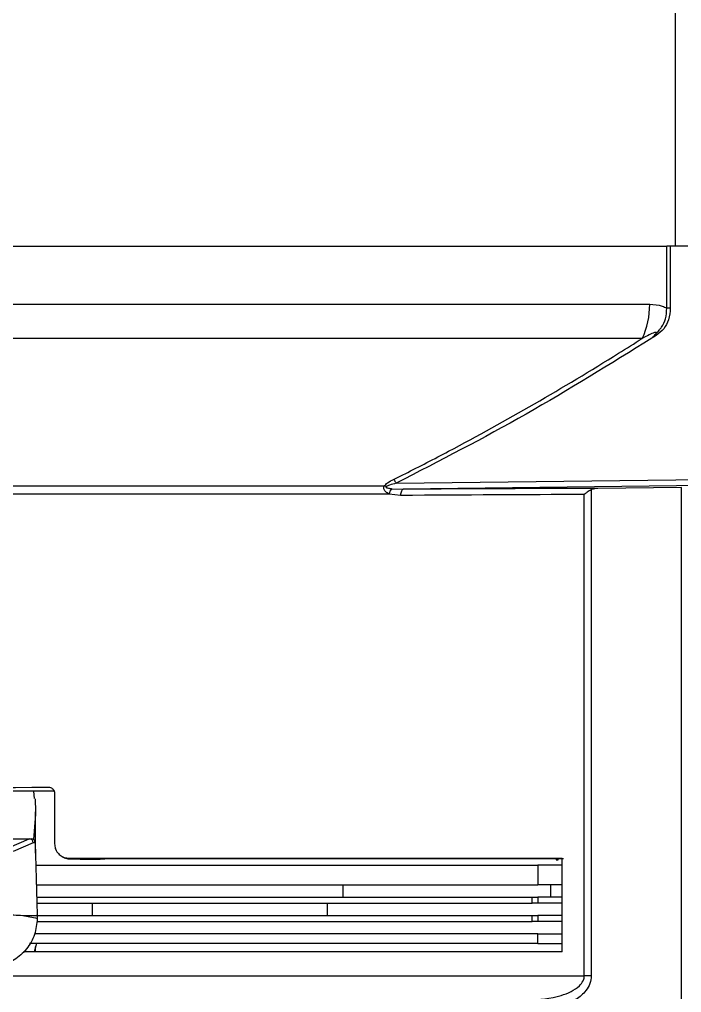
# Model space of a CAD drawing. Extents: x 7 to 135, y 1 to 99.
# Drawn here: x 57.778 to 59.398, y 10.952 to 13.335 of the extents above; entities that cross this region are included whole.
import ezdxf

# ---------------------------------------------------------------- set-up
doc = ezdxf.new("R2010")
doc.units = 0
doc.header["$MEASUREMENT"] = 0
doc.layers.add('OBJECT', color=7, linetype='CONTINUOUS')

msp = doc.modelspace()

# ---------------------------------------------------------------- linework, layer by layer
at = {"layer": 'OBJECT'}
for p, q in [((59.3837, 12.7794), (59.3837, 28.3434)), ((55.0305, 12.7794), (59.3622, 12.7794)), ((59.3622, 12.6281), (59.3622, 12.7794)), ((59.3709, 12.7794), (59.3622, 12.7794)), ((59.3709, 12.7794), (59.3709, 12.6281)), ((59.5161, 12.7794), (59.3709, 12.7794)), ((55.0305, 12.6374), (59.3205, 12.6374)), ((59.3709, 12.6281), (59.3622, 12.6281)), ((59.3021, 12.5537), (55.0906, 12.5537)), ((58.6997, 12.1992), (59.9635, 12.2148)), ((59.9637, 12.1998), (58.7173, 12.1845)), ((55.7218, 12.193), (58.6709, 12.193)), ((58.6889, 12.186), (58.7173, 12.1845)), ((59.1774, 12.1832), (59.1774, 10.9933)), ((59.3984, 12.1892), (59.1936, 12.1867)), ((59.3984, 10.8444), (59.3984, 12.1892)), ((58.6824, 12.1729), (55.7103, 12.1729)), ((58.7107, 12.1695), (58.6824, 12.1729)), ((59.1604, 10.9933), (59.1604, 12.1716)), ((57.864, 11.4454), (56.5286, 11.4454)), ((57.8145, 11.4278), (57.8133, 11.4454)), ((57.8638, 11.4403), (57.8638, 11.3165)), ((57.8161, 11.4266), (57.8174, 11.3947)), ((57.8174, 11.294), (57.8174, 11.3947)), ((57.6869, 11.3288), (57.8019, 11.3288)), ((57.7529, 11.3072), (57.802, 11.3288)), ((57.8118, 11.3193), (57.7628, 11.2977)), ((57.8019, 11.3288), (57.8067, 11.3288)), ((57.8167, 11.3193), (57.8118, 11.3193)), ((57.8167, 11.319), (57.8213, 11.1428)), ((57.8823, 11.2859), (57.8859, 11.284)), ((57.8992, 11.2813), (59.1064, 11.2813)), ((57.9026, 11.2794), (57.9158, 11.2794)), ((59.1095, 11.2794), (57.9872, 11.2794)), ((59.0912, 11.2794), (59.0912, 11.2772)), ((59.0962, 11.2772), (59.0962, 11.2793)), ((59.1064, 11.052), (59.1064, 11.2813)), ((57.8181, 11.2642), (59.0464, 11.2642)), ((59.0464, 11.2642), (59.0464, 11.2162)), ((59.1064, 11.2642), (59.0464, 11.2642)), ((57.8194, 11.2162), (59.0464, 11.2162)), ((58.5695, 11.2162), (58.5695, 11.1862)), ((59.1064, 11.2162), (59.0464, 11.2162)), ((59.0778, 11.2162), (59.0778, 11.1862)), ((57.8202, 11.1862), (59.0327, 11.1862)), ((59.0327, 11.1713), (59.0327, 11.1862)), ((59.0327, 11.1862), (59.0464, 11.1862)), ((59.0464, 11.1862), (59.0464, 11.1713)), ((59.1064, 11.1862), (59.0464, 11.1862)), ((57.8206, 11.1713), (59.0327, 11.1713)), ((57.9556, 11.1713), (57.9556, 11.1413)), ((58.5312, 11.1713), (58.5312, 11.1413)), ((59.0464, 11.1713), (59.0327, 11.1713)), ((59.1064, 11.1713), (59.0464, 11.1713)), ((57.7859, 11.1413), (57.8213, 11.1413)), ((57.8202, 11.1264), (59.0327, 11.1264)), ((57.8213, 11.1413), (59.0327, 11.1413)), ((57.8214, 11.1397), (57.8214, 11.1345)), ((59.0327, 11.1264), (59.0327, 11.1413)), ((59.0327, 11.1413), (59.0464, 11.1413)), ((59.0464, 11.1264), (59.0327, 11.1264)), ((59.0464, 11.1413), (59.0464, 11.1264)), ((59.1064, 11.1413), (59.0464, 11.1413)), ((59.1064, 11.1264), (59.0464, 11.1264)), ((59.0464, 11.0964), (57.8152, 11.0964)), ((59.0464, 11.0724), (59.0464, 11.0964)), ((59.0464, 11.0964), (59.1064, 11.0964)), ((59.0464, 11.0724), (57.8026, 11.0724)), ((57.8199, 11.0724), (57.8136, 11.052)), ((57.8174, 11.052), (57.8174, 11.0642)), ((59.0464, 11.0724), (59.1064, 11.0724)), ((59.1064, 11.052), (57.7877, 11.052)), ((57.6164, 10.9933), (59.1604, 10.9933)), ((59.1774, 10.9933), (59.1604, 10.9933))]:
    msp.add_line(p, q, dxfattribs=at)
at = {"layer": 'OBJECT', "flags": 128}
for points in [[(58.6997, 12.1992), (58.699, 12.2007), (58.6983, 12.2021), (58.6976, 12.2034), (58.697, 12.2047), (58.6963, 12.206), (58.6958, 12.2072), (58.6952, 12.2083), (58.6947, 12.2093)], [(58.7173, 12.1845), (58.716, 12.1841), (58.7147, 12.1832), (58.7136, 12.1818), (58.7126, 12.18), (58.7118, 12.1777), (58.7112, 12.1751), (58.7108, 12.1724), (58.7107, 12.1695)], [(57.8174, 11.3947), (57.8173, 11.3894), (57.8119, 11.3273)], [(57.8992, 11.2813), (57.9016, 11.2799), (57.9026, 11.2794)]]:
    msp.add_lwpolyline(points, dxfattribs=at)
at = {"layer": 'OBJECT'}
for centre, radius, start, end in [((59.134, 12.6344), 0.1865, 334.3816, 0.9227), ((58.6641, 12.1704), 0.0236, 60.7555, 73.3982), ((58.7073, 12.1687), 0.0252, 136.8847, 170.5814), ((57.8067, 11.3188), 0.01, 3, 90), ((57.8067, 11.3188), 0.01, 1.5, 3), ((57.7014, 11.1397), 0.12, 0.7501, 1.5), ((57.7014, 11.1397), 0.12, 0, 0.7501), ((57.7014, 11.1345), 0.12, 359.8086, 0)]:
    msp.add_arc(centre, radius, start, end, dxfattribs=at)
for centre, major_axis, ratio, start_param, end_param in [((57.1962, 12.1285), (3.375, 0.0417), 0.012341, 0.937306, 1.103098), ((57.1964, 12.1135), (3.36, 0.0417), 0.012396, 0.946333, 1.103096), ((57.1964, 11.5703), (3.36, 0), 0.034921, 4.517012, 4.907766), ((57.7786, 11.3188), (0.0253, 0.0094), 0.138337, 0.351347, 0.357701), ((57.8019, 11.3188), (-0.00206, 0.00979), 0.992047, 4.559084, 6.071166), ((57.1964, 11.3253), (3.345, 0), 0.017455, 5.314601, 5.316416), ((58.3147, 13.2038), (2.3412, 0), 0.904333, 4.484542, 4.500054)]:
    msp.add_ellipse(centre, major_axis=major_axis, ratio=ratio, start_param=start_param, end_param=end_param, dxfattribs=at)
for points, knots in [([(59.3205, 12.6374), (59.3309, 12.6368), (59.3453, 12.636), (59.3586, 12.6298), (59.3622, 12.6281)], [0, 0, 0, 0, 0.728146, 1, 1, 1, 1]), ([(59.3256, 12.5545), (59.3257, 12.5546), (59.3267, 12.5556), (59.3285, 12.5573), (59.3351, 12.5636), (59.3418, 12.5721), (59.3527, 12.5851), (59.3609, 12.6029), (59.3618, 12.6193), (59.3622, 12.6281)], [0, 0, 0, 0, 0.005238, 0.04814, 0.088429, 0.328099, 0.427197, 0.689719, 1, 1, 1, 1]), ([(59.3709, 12.6281), (59.3701, 12.6184), (59.3685, 12.6005), (59.3562, 12.5764), (59.3399, 12.5633), (59.3292, 12.5569), (59.3257, 12.5546), (59.3256, 12.5545)], [0, 0, 0, 0, 0.318689, 0.589416, 0.861965, 0.994845, 1, 1, 1, 1]), ([(59.3256, 12.5545), (59.2238, 12.4911), (59.02, 12.3641), (58.8066, 12.2543), (58.6997, 12.1992)], [0, 0, 0, 0, 0.499306, 1, 1, 1, 1]), ([(59.3256, 12.5545), (59.328, 12.5567), (59.3316, 12.56), (59.3353, 12.5643), (59.3368, 12.5665), (59.3371, 12.5676), (59.3371, 12.568), (59.3369, 12.5683), (59.3367, 12.5686), (59.3362, 12.5687), (59.3347, 12.5688), (59.3288, 12.5672), (59.3177, 12.562), (59.3079, 12.5568), (59.3021, 12.5537)], [0, 0, 0, 0, 0.170962, 0.25652, 0.29954, 0.3081, 0.316759, 0.322215, 0.327687, 0.335369, 0.349769, 0.411995, 0.657675, 1, 1, 1, 1]), ([(58.6947, 12.2093), (58.7037, 12.2137), (58.7485, 12.2359), (58.9353, 12.3322), (59.1283, 12.4441), (59.2829, 12.5416), (59.3021, 12.5537)], [0, 0, 0, 0, 0.042948, 0.214751, 0.902408, 1, 1, 1, 1]), ([(58.6709, 12.193), (58.6734, 12.1954), (58.6801, 12.202), (58.6891, 12.2065), (58.6947, 12.2093)], [0, 0, 0, 0, 0.370892, 1, 1, 1, 1]), ([(58.6997, 12.1992), (58.6942, 12.1979), (58.6858, 12.1958), (58.6782, 12.1922), (58.6756, 12.1909)], [0, 0, 0, 0, 0.657857, 1, 1, 1, 1]), ([(58.6824, 12.1729), (58.681, 12.1737), (58.6766, 12.1762), (58.6718, 12.1806), (58.6697, 12.1855), (58.6694, 12.1884), (58.6698, 12.1908), (58.6705, 12.1922), (58.6709, 12.193)], [0, 0, 0, 0, 0.181415, 0.559059, 0.708677, 0.80911, 0.904079, 1, 1, 1, 1]), ([(58.6756, 12.1909), (58.6755, 12.1908), (58.6753, 12.1907), (58.6751, 12.1904), (58.675, 12.1901), (58.675, 12.1898), (58.6752, 12.1895), (58.6759, 12.1889), (58.6789, 12.1876), (58.6834, 12.1868), (58.6873, 12.1862), (58.6887, 12.186), (58.6889, 12.186)], [0, 0, 0, 0, 0.030212, 0.051842, 0.071814, 0.094968, 0.11237, 0.151781, 0.276104, 0.739816, 0.970152, 1, 1, 1, 1]), ([(59.1774, 12.1832), (59.1741, 12.1813), (59.1678, 12.1779), (59.1627, 12.1736), (59.1604, 12.1717), (59.1604, 12.1716)], [0, 0, 0, 0, 0.535218, 0.989931, 1, 1, 1, 1]), ([(59.1936, 12.1867), (59.1887, 12.1863), (59.1831, 12.1858), (59.178, 12.1835), (59.1774, 12.1832)], [0, 0, 0, 0, 0.881592, 1, 1, 1, 1]), ([(57.8487, 11.4552), (57.8504, 11.455), (57.8538, 11.4547), (57.8584, 11.4521), (57.8618, 11.4482), (57.8635, 11.444), (57.8637, 11.4413), (57.8638, 11.4403)], [0, 0, 0, 0, 0.221563, 0.443245, 0.661199, 0.873176, 1, 1, 1, 1]), ([(57.8638, 11.3165), (57.8641, 11.3126), (57.8649, 11.3049), (57.8707, 11.2945), (57.8794, 11.2865), (57.8894, 11.282), (57.8963, 11.2815), (57.8992, 11.2813)], [0, 0, 0, 0, 0.206919, 0.413744, 0.623503, 0.839015, 1, 1, 1, 1]), ([(57.8859, 11.2841), (57.8876, 11.2831), (57.8925, 11.28), (57.8984, 11.2796), (57.9025, 11.2794)], [0, 0, 0, 0, 0.324149, 1, 1, 1, 1]), ([(57.9158, 11.2794), (57.9195, 11.2794), (57.9273, 11.2794), (57.9374, 11.2793), (57.944, 11.2791), (57.9527, 11.2792), (57.9638, 11.2793), (57.9762, 11.2794), (57.9851, 11.2794), (57.9872, 11.2794)], [0, 0, 0, 0, 0.15196, 0.316931, 0.481777, 0.52036, 0.65419, 0.917203, 1, 1, 1, 1]), ([(57.6987, 11.1504), (57.6994, 11.1503), (57.7029, 11.1497), (57.7177, 11.1475), (57.7461, 11.1435), (57.7716, 11.1421), (57.7859, 11.1413)], [0, 0, 0, 0, 0.0241478, 0.1207388, 0.5071031, 1, 1, 1, 1]), ([(57.8214, 11.1341), (57.82, 11.1206), (57.8173, 11.0937), (57.7965, 11.058), (57.7667, 11.0306), (57.7419, 11.0221), (57.7298, 11.0179)], [0, 0, 0, 0, 0.253585, 0.507165, 0.760847, 1, 1, 1, 1]), ([(59.0233, 10.9334), (59.0505, 10.9354), (59.0865, 10.938), (59.1279, 10.954), (59.1468, 10.966), (59.1571, 10.9789), (59.1602, 10.9878), (59.1604, 10.9921), (59.1604, 10.9933)], [0, 0, 0, 0, 0.508098, 0.673784, 0.829863, 0.920395, 0.978026, 1, 1, 1, 1]), ([(59.1774, 10.9933), (59.1767, 10.987), (59.1752, 10.9739), (59.1626, 10.9533), (59.1416, 10.9349), (59.0956, 10.9108), (59.0543, 10.9066), (59.0236, 10.9035)], [0, 0, 0, 0, 0.098316, 0.202373, 0.365499, 0.527641, 1, 1, 1, 1])]:
    msp.add_open_spline(points, degree=3, knots=knots, dxfattribs=at)

doc.saveas('drawing.dxf')
